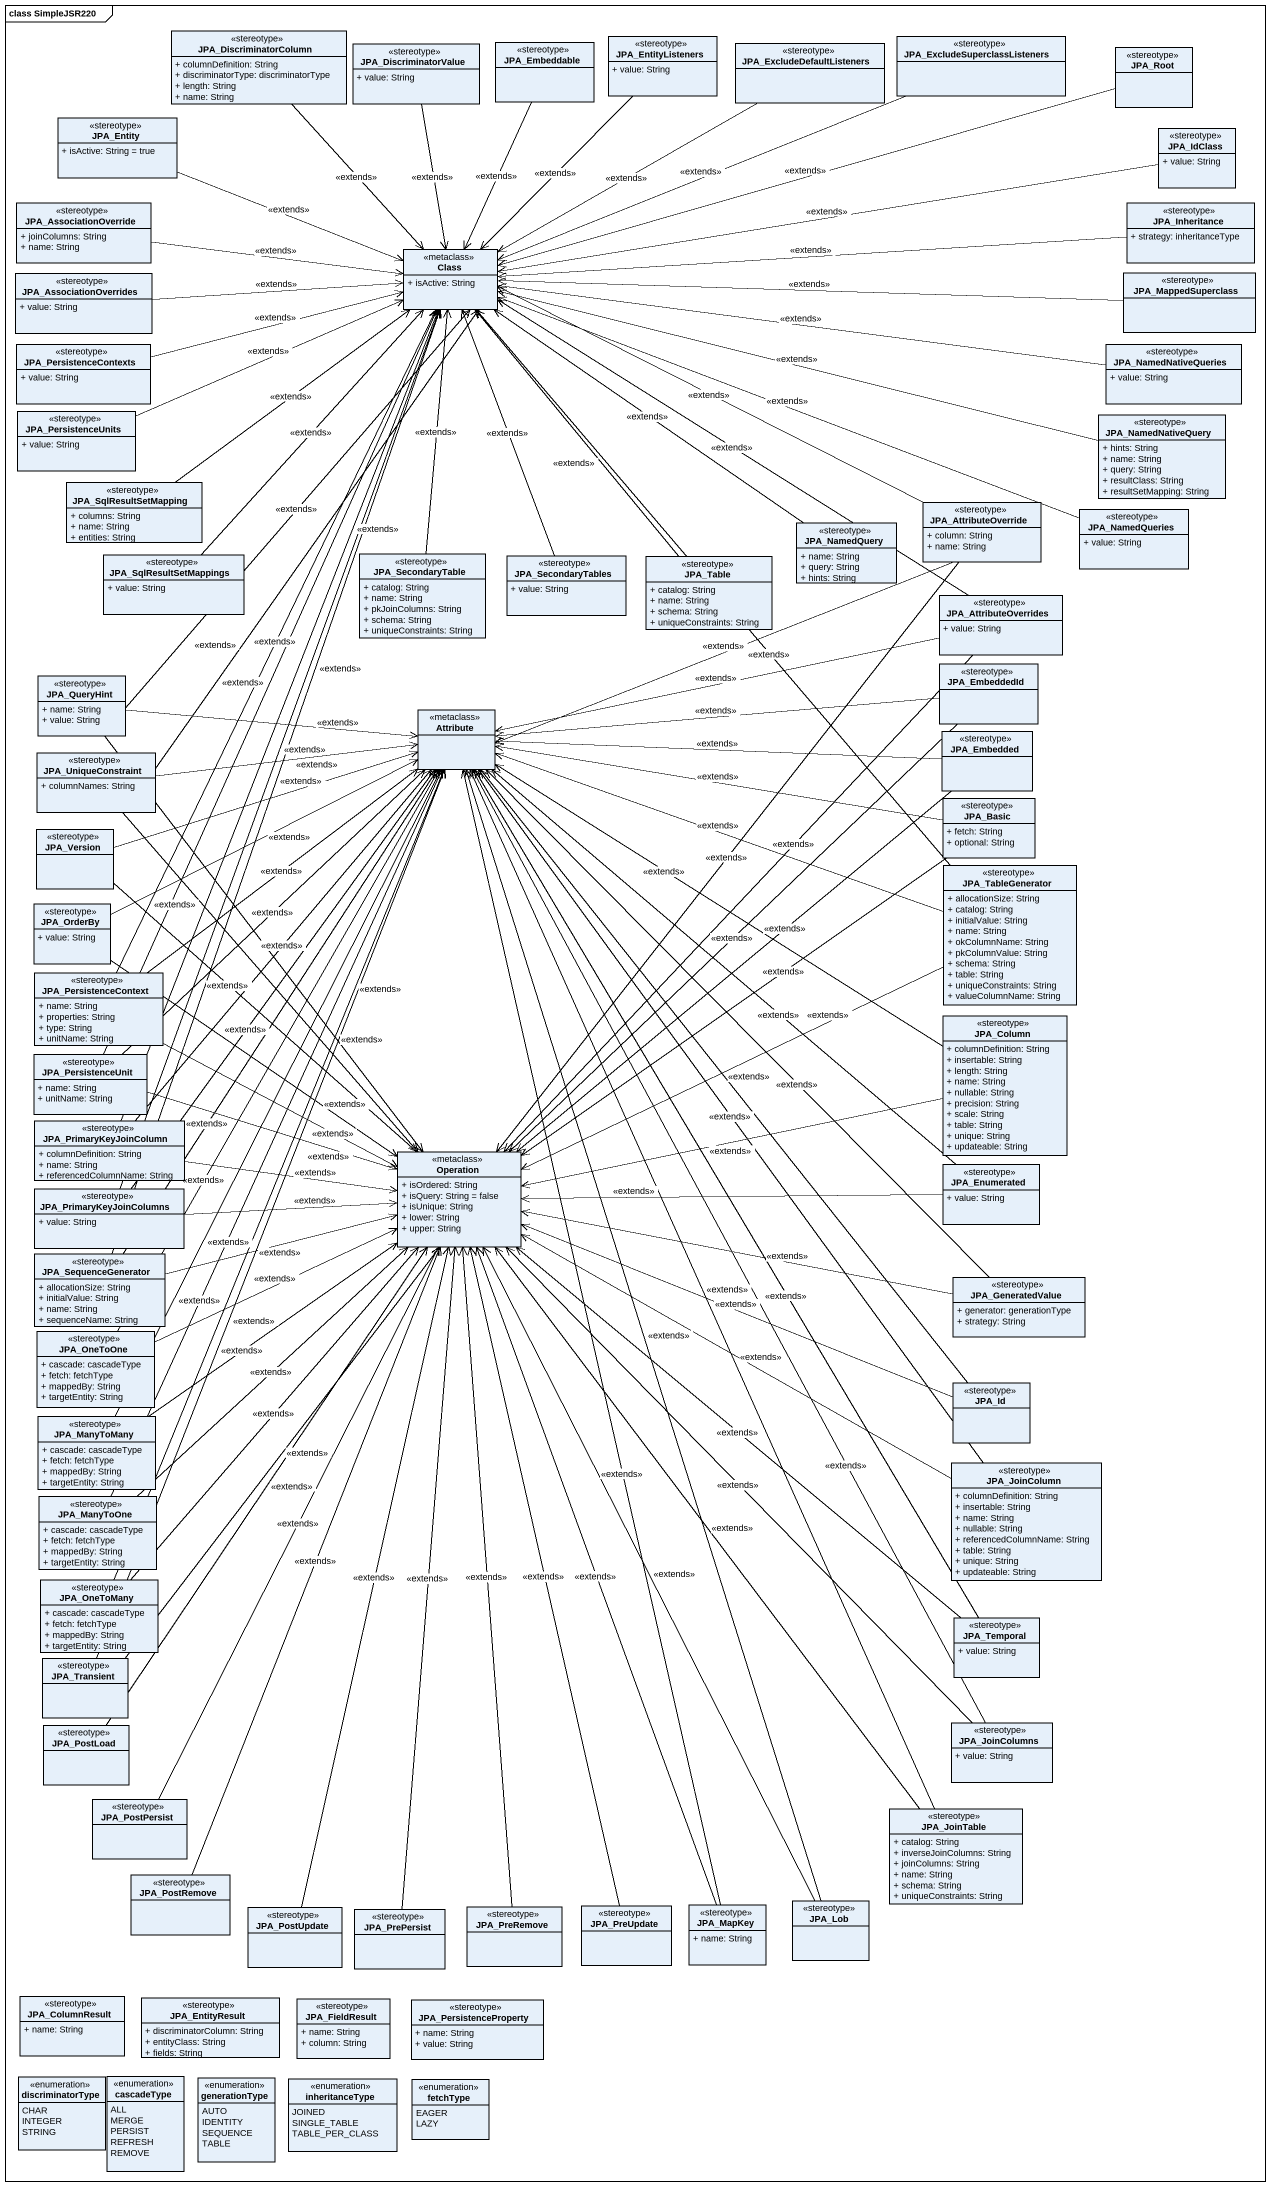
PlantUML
@startuml
mainframe class SimpleJSR220
hide circle
hide empty members
skinparam classAttributeIconSize 0
class JPA_DiscriminatorColumn <<stereotype>> {
  + columnDefinition: String
  + discriminatorType: discriminatorType
  + length: String
  + name: String
}
class JPA_EntityListeners <<stereotype>> {
  + value: String
}
class "JPA_ExcludeSuperclassListeners" as JPA_ExcludeSuperclassListene <<stereotype>>
class JPA_DiscriminatorValue <<stereotype>> {
  + value: String
}
class JPA_Embeddable <<stereotype>>
class JPA_ExcludeDefaultListeners <<stereotype>>
class JPA_Root <<stereotype>>
class JPA_Entity <<stereotype>> {
  + isActive: String = true
}
class JPA_IdClass <<stereotype>> {
  + value: String
}
class JPA_AssociationOverride <<stereotype>> {
  + joinColumns: String
  + name: String
}
class JPA_Inheritance <<stereotype>> {
  + strategy: inheritanceType
}
class JPA_AssociationOverrides <<stereotype>> {
  + value: String
}
class "Class" as Class_ <<metaclass>> {
  + isActive: String
}
class JPA_MappedSuperclass <<stereotype>>
class JPA_PersistenceContexts <<stereotype>> {
  + value: String
}
class JPA_NamedNativeQueries <<stereotype>> {
  + value: String
}
class JPA_PersistenceUnits <<stereotype>> {
  + value: String
}
class JPA_NamedNativeQuery <<stereotype>> {
  + hints: String
  + name: String
  + query: String
  + resultClass: String
  + resultSetMapping: String
}
class JPA_SqlResultSetMapping <<stereotype>> {
  + columns: String
  + name: String
  + entities: String
}
class JPA_AttributeOverride <<stereotype>> {
  + column: String
  + name: String
}
class JPA_NamedQuery <<stereotype>> {
  + name: String
  + query: String
  + hints: String
}
class JPA_NamedQueries <<stereotype>> {
  + value: String
}
class JPA_SqlResultSetMappings <<stereotype>> {
  + value: String
}
class JPA_SecondaryTable <<stereotype>> {
  + catalog: String
  + name: String
  + pkJoinColumns: String
  + schema: String
  + uniqueConstraints: String
}
class JPA_SecondaryTables <<stereotype>> {
  + value: String
}
class JPA_Table <<stereotype>> {
  + catalog: String
  + name: String
  + schema: String
  + uniqueConstraints: String
}
class JPA_AttributeOverrides <<stereotype>> {
  + value: String
}
class JPA_QueryHint <<stereotype>> {
  + name: String
  + value: String
}
class JPA_EmbeddedId <<stereotype>>
class Attribute <<metaclass>>
class JPA_Embedded <<stereotype>>
class JPA_UniqueConstraint <<stereotype>> {
  + columnNames: String
}
class JPA_Basic <<stereotype>> {
  + fetch: String
  + optional: String
}
class JPA_Version <<stereotype>>
class JPA_TableGenerator <<stereotype>> {
  + allocationSize: String
  + catalog: String
  + initialValue: String
  + name: String
  + okColumnName: String
  + pkColumnValue: String
  + schema: String
  + table: String
  + uniqueConstraints: String
  + valueColumnName: String
}
class JPA_OrderBy <<stereotype>> {
  + value: String
}
class JPA_PersistenceContext <<stereotype>> {
  + name: String
  + properties: String
  + type: String
  + unitName: String
}
class JPA_Column <<stereotype>> {
  + columnDefinition: String
  + insertable: String
  + length: String
  + name: String
  + nullable: String
  + precision: String
  + scale: String
  + table: String
  + unique: String
  + updateable: String
}
class JPA_PersistenceUnit <<stereotype>> {
  + name: String
  + unitName: String
}
class JPA_PrimaryKeyJoinColumn <<stereotype>> {
  + columnDefinition: String
  + name: String
  + referencedColumnName: String
}
class Operation <<metaclass>> {
  + isOrdered: String
  + isQuery: String = false
  + isUnique: String
  + lower: String
  + upper: String
}
class JPA_PrimaryKeyJoinColumns <<stereotype>> {
  + value: String
}
class JPA_Enumerated <<stereotype>> {
  + value: String
}
class JPA_SequenceGenerator <<stereotype>> {
  + allocationSize: String
  + initialValue: String
  + name: String
  + sequenceName: String
}
class JPA_GeneratedValue <<stereotype>> {
  + generator: generationType
  + strategy: String
}
class JPA_OneToOne <<stereotype>> {
  + cascade: cascadeType
  + fetch: fetchType
  + mappedBy: String
  + targetEntity: String
}
class JPA_Id <<stereotype>>
class JPA_ManyToMany <<stereotype>> {
  + cascade: cascadeType
  + fetch: fetchType
  + mappedBy: String
  + targetEntity: String
}
class JPA_JoinColumn <<stereotype>> {
  + columnDefinition: String
  + insertable: String
  + name: String
  + nullable: String
  + referencedColumnName: String
  + table: String
  + unique: String
  + updateable: String
}
class JPA_ManyToOne <<stereotype>> {
  + cascade: cascadeType
  + fetch: fetchType
  + mappedBy: String
  + targetEntity: String
}
class JPA_OneToMany <<stereotype>> {
  + cascade: cascadeType
  + fetch: fetchType
  + mappedBy: String
  + targetEntity: String
}
class JPA_Temporal <<stereotype>> {
  + value: String
}
class JPA_Transient <<stereotype>>
class JPA_PostLoad <<stereotype>>
class JPA_JoinColumns <<stereotype>> {
  + value: String
}
class JPA_PostPersist <<stereotype>>
class JPA_JoinTable <<stereotype>> {
  + catalog: String
  + inverseJoinColumns: String
  + joinColumns: String
  + name: String
  + schema: String
  + uniqueConstraints: String
}
class JPA_PostRemove <<stereotype>>
class JPA_PostUpdate <<stereotype>>
class JPA_PrePersist <<stereotype>>
class JPA_PreRemove <<stereotype>>
class JPA_PreUpdate <<stereotype>>
class JPA_MapKey <<stereotype>> {
  + name: String
}
class JPA_Lob <<stereotype>>
class JPA_ColumnResult <<stereotype>> {
  + name: String
}
class JPA_EntityResult <<stereotype>> {
  + discriminatorColumn: String
  + entityClass: String
  + fields: String
}
class JPA_FieldResult <<stereotype>> {
  + name: String
  + column: String
}
class JPA_PersistenceProperty <<stereotype>> {
  + name: String
  + value: String
}
enum discriminatorType {
  CHAR
  INTEGER
  STRING
}
enum cascadeType {
  ALL
  MERGE
  PERSIST
  REFRESH
  REMOVE
}
enum generationType {
  AUTO
  IDENTITY
  SEQUENCE
  TABLE
}
enum inheritanceType {
  JOINED
  SINGLE_TABLE
  TABLE_PER_CLASS
}
enum fetchType {
  EAGER
  LAZY
}
JPA_DiscriminatorColumn --> Class_ : <<extends>>
JPA_EntityListeners --> Class_ : <<extends>>
JPA_ExcludeSuperclassListene -left-> Class_ : <<extends>>
JPA_DiscriminatorValue --> Class_ : <<extends>>
JPA_Embeddable --> Class_ : <<extends>>
JPA_ExcludeDefaultListeners -left-> Class_ : <<extends>>
JPA_Root -left-> Class_ : <<extends>>
JPA_Entity -right-> Class_ : <<extends>>
JPA_IdClass -left-> Class_ : <<extends>>
JPA_AssociationOverride -right-> Class_ : <<extends>>
JPA_Inheritance -left-> Class_ : <<extends>>
JPA_AssociationOverrides -right-> Class_ : <<extends>>
JPA_MappedSuperclass -left-> Class_ : <<extends>>
JPA_PersistenceContexts -right-> Class_ : <<extends>>
JPA_NamedNativeQueries -left-> Class_ : <<extends>>
JPA_PersistenceUnits -right-> Class_ : <<extends>>
JPA_NamedNativeQuery -left-> Class_ : <<extends>>
JPA_SqlResultSetMapping -up-> Class_ : <<extends>>
JPA_AttributeOverride -left-> Class_ : <<extends>>
JPA_AttributeOverride -left-> Attribute : <<extends>>
JPA_AttributeOverride --> Operation : <<extends>>
JPA_NamedQuery -up-> Class_ : <<extends>>
JPA_NamedQueries -left-> Class_ : <<extends>>
JPA_SqlResultSetMappings -up-> Class_ : <<extends>>
JPA_SecondaryTable -up-> Class_ : <<extends>>
JPA_SecondaryTables -up-> Class_ : <<extends>>
JPA_Table -up-> Class_ : <<extends>>
JPA_AttributeOverrides -up-> Class_ : <<extends>>
JPA_AttributeOverrides -left-> Attribute : <<extends>>
JPA_AttributeOverrides --> Operation : <<extends>>
JPA_QueryHint -up-> Class_ : <<extends>>
JPA_QueryHint -right-> Attribute : <<extends>>
JPA_QueryHint --> Operation : <<extends>>
JPA_EmbeddedId -left-> Attribute : <<extends>>
JPA_EmbeddedId --> Operation : <<extends>>
JPA_Embedded -left-> Attribute : <<extends>>
JPA_Embedded --> Operation : <<extends>>
JPA_UniqueConstraint -up-> Class_ : <<extends>>
JPA_UniqueConstraint -right-> Attribute : <<extends>>
JPA_UniqueConstraint --> Operation : <<extends>>
JPA_Basic -left-> Attribute : <<extends>>
JPA_Basic --> Operation : <<extends>>
JPA_Version -right-> Attribute : <<extends>>
JPA_Version --> Operation : <<extends>>
JPA_TableGenerator -up-> Class_ : <<extends>>
JPA_TableGenerator -left-> Attribute : <<extends>>
JPA_TableGenerator -left-> Operation : <<extends>>
JPA_OrderBy -right-> Attribute : <<extends>>
JPA_OrderBy --> Operation : <<extends>>
JPA_PersistenceContext -up-> Class_ : <<extends>>
JPA_PersistenceContext -up-> Attribute : <<extends>>
JPA_PersistenceContext -right-> Operation : <<extends>>
JPA_Column -up-> Attribute : <<extends>>
JPA_Column -left-> Operation : <<extends>>
JPA_PersistenceUnit -up-> Class_ : <<extends>>
JPA_PersistenceUnit -up-> Attribute : <<extends>>
JPA_PersistenceUnit -right-> Operation : <<extends>>
JPA_PrimaryKeyJoinColumn -up-> Class_ : <<extends>>
JPA_PrimaryKeyJoinColumn -up-> Attribute : <<extends>>
JPA_PrimaryKeyJoinColumn -right-> Operation : <<extends>>
JPA_PrimaryKeyJoinColumns -up-> Class_ : <<extends>>
JPA_PrimaryKeyJoinColumns -up-> Attribute : <<extends>>
JPA_PrimaryKeyJoinColumns -right-> Operation : <<extends>>
JPA_Enumerated -up-> Attribute : <<extends>>
JPA_Enumerated -left-> Operation : <<extends>>
JPA_SequenceGenerator -up-> Class_ : <<extends>>
JPA_SequenceGenerator -up-> Attribute : <<extends>>
JPA_SequenceGenerator -right-> Operation : <<extends>>
JPA_GeneratedValue -up-> Attribute : <<extends>>
JPA_GeneratedValue -left-> Operation : <<extends>>
JPA_OneToOne -up-> Attribute : <<extends>>
JPA_OneToOne -right-> Operation : <<extends>>
JPA_Id -up-> Attribute : <<extends>>
JPA_Id -left-> Operation : <<extends>>
JPA_ManyToMany -up-> Attribute : <<extends>>
JPA_ManyToMany -up-> Operation : <<extends>>
JPA_JoinColumn -up-> Attribute : <<extends>>
JPA_JoinColumn -left-> Operation : <<extends>>
JPA_ManyToOne -up-> Attribute : <<extends>>
JPA_ManyToOne -up-> Operation : <<extends>>
JPA_OneToMany -up-> Attribute : <<extends>>
JPA_OneToMany -up-> Operation : <<extends>>
JPA_Temporal -up-> Attribute : <<extends>>
JPA_Temporal -up-> Operation : <<extends>>
JPA_Transient -up-> Attribute : <<extends>>
JPA_Transient -up-> Operation : <<extends>>
JPA_PostLoad -up-> Operation : <<extends>>
JPA_JoinColumns -up-> Attribute : <<extends>>
JPA_JoinColumns -up-> Operation : <<extends>>
JPA_PostPersist -up-> Operation : <<extends>>
JPA_JoinTable -up-> Attribute : <<extends>>
JPA_JoinTable -up-> Operation : <<extends>>
JPA_PostRemove -up-> Operation : <<extends>>
JPA_PostUpdate -up-> Operation : <<extends>>
JPA_PrePersist -up-> Operation : <<extends>>
JPA_PreRemove -up-> Operation : <<extends>>
JPA_PreUpdate -up-> Operation : <<extends>>
JPA_MapKey -up-> Attribute : <<extends>>
JPA_MapKey -up-> Operation : <<extends>>
JPA_Lob -up-> Attribute : <<extends>>
JPA_Lob -up-> Operation : <<extends>>
@enduml
